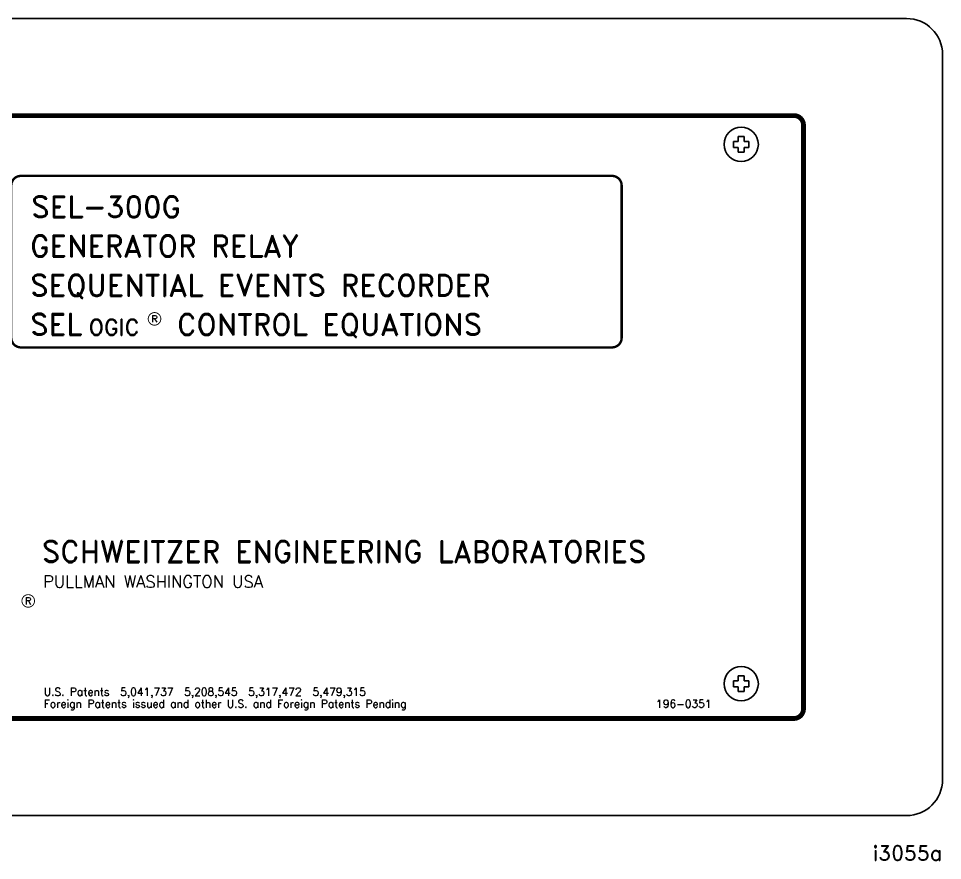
# Model space of a CAD drawing. Extents: x 1.8 to 21.6, y 5.1 to 12.1.
# Drawn here: x 13.88 to 21.59, y 5.1 to 12.13 of the extents above; entities that cross this region are included whole.
import ezdxf
from ezdxf.enums import TextEntityAlignment as Align

# ---------------------------------------------------------------- set-up
doc = ezdxf.new("R2010")
doc.units = 0
doc.header["$MEASUREMENT"] = 0
doc.layers.get('0').update_dxf_attribs({"linetype": 'CONTINUOUS'})
doc.layers.add('DWG', color=7, linetype='CONTINUOUS')
doc.styles.add('ROMAND', font='ROMAND', dxfattribs={"width": 0.875})
doc.styles.add('ROMANS', font='ROMANS')

msp = doc.modelspace()

# ---------------------------------------------------------------- linework, layer by layer
for p, q in [((21.2918, 12.1253), (2.0918, 12.1253)), ((21.5918, 5.7753), (21.5918, 11.8253)), ((2.0918, 5.4753), (21.2918, 5.4753))]:
    msp.add_line(p, q)
at = {"linetype": 'CONTINUOUS'}
for p, q in [((19.8868, 11.1404), (19.8868, 11.1003)), ((19.8868, 11.1404), (19.9368, 11.1404)), ((19.9368, 11.1404), (19.9368, 11.1003)), ((19.8467, 11.0503), (19.8467, 11.1003)), ((19.8467, 11.1003), (19.8868, 11.1003)), ((19.8467, 11.0503), (19.8868, 11.0503)), ((19.8868, 11.0503), (19.8868, 11.0102)), ((19.9368, 11.1003), (19.9769, 11.1003)), ((19.9368, 11.0503), (19.9368, 11.0102)), ((19.9368, 11.0503), (19.9769, 11.0503)), ((19.9769, 11.0503), (19.9769, 11.1003)), ((19.8868, 11.0102), (19.9368, 11.0102)), ((19.8868, 6.6404), (19.8868, 6.6003)), ((19.8868, 6.6404), (19.9368, 6.6404)), ((19.9368, 6.6404), (19.9368, 6.6003)), ((19.8467, 6.5503), (19.8467, 6.6003)), ((19.8467, 6.6003), (19.8868, 6.6003)), ((19.9368, 6.6003), (19.9769, 6.6003)), ((19.9769, 6.5503), (19.9769, 6.6003)), ((19.8467, 6.5503), (19.8868, 6.5503)), ((19.8868, 6.5503), (19.8868, 6.5102)), ((19.8868, 6.5102), (19.9368, 6.5102)), ((19.9368, 6.5503), (19.9368, 6.5102)), ((19.9368, 6.5503), (19.9769, 6.5503))]:
    msp.add_line(p, q, dxfattribs=at)
at = {"linetype": 'CONTINUOUS', "const_width": 0.04}
msp.add_lwpolyline([(20.4318, 6.3653), (20.4318, 11.2353, 0.414214), (20.3518, 11.3153), (3.0318, 11.3153, 0.414214), (2.9518, 11.2353), (2.9518, 6.3653, 0.414214), (3.0318, 6.2853), (20.3518, 6.2853, 0.414214)], format="xyb", close=True, dxfattribs=at)
for points, const_width in [([(13.9015, 10.8119), (18.8345, 10.8119, -0.414214), (18.9145, 10.7319), (18.9145, 9.4612, -0.414214), (18.8345, 9.3812), (13.9015, 9.3812, -0.414214), (13.8215, 9.4612), (13.8215, 10.7319, -0.414214)], 0.02), ([(14.9642, 9.6193, 1), (15.0692, 9.6193, 1)], 0.0075), ([(13.9104, 7.266, 1), (14.0154, 7.266, 1)], 0.0075)]:
    msp.add_lwpolyline(points, format="xyb", close=True, dxfattribs=dict(const_width=const_width))
for centre in [(19.9118, 11.0753), (19.9118, 6.5753)]:
    msp.add_circle(centre, 0.1432)
for centre, start, end in [((21.2918, 11.8253), 0, 90), ((21.2918, 5.7753), 270, 0)]:
    msp.add_arc(centre, 0.3, start, end)

# ---------------------------------------------------------------- texts
at = {"linetype": 'CONTINUOUS'}
for s, height, style, p in [('SEL-300G', 0.18, 'ROMAND', (13.9877, 10.464)), ('GENERATOR RELAY', 0.18, 'ROMAND', (13.9783, 10.1366)), ('SEQUENTIAL EVENTS RECORDER', 0.18, 'ROMAND', (13.9783, 9.8097)), ('SEL', 0.18, 'ROMAND', (13.9782, 9.4827)), ('CONTROL EQUATIONS', 0.18, 'ROMAND', (15.2042, 9.4826)), ('OGIC', 0.135, 'ROMAND', (14.4674, 9.4813)), ('SCHWEITZER ENGINEERING LABORATORIES', 0.18, 'ROMAND', (14.076, 7.588)), ('PULLMAN WASHINGTON USA', 0.1, 'ROMAND', (14.0874, 7.377)), ('196-0351', 0.065, 'ROMANS', (19.201, 6.3753))]:
    msp.add_text(s, height=height, dxfattribs=dict(at, style=style)).set_placement(p)
at = {"style": 'ROMANS'}
for p in [(15.0167, 9.6193), (13.9629, 7.266)]:
    msp.add_text('R', height=0.0575, dxfattribs=at).set_placement(p, align=Align.MIDDLE)
for s, p in [('U.S. Patents  5,041,737  5,208,545  5,317,472  5,479,315', (14.094, 6.4753)), ('Foreign Patents issued and other U.S. and Foreign Patents Pending', (14.094, 6.3753))]:
    msp.add_text(s, height=0.065, dxfattribs=at).set_placement(p)
at = {"layer": 'DWG', "style": 'ROMAND'}
msp.add_text('i3055a', height=0.125, dxfattribs=at).set_placement((21.5918, 5.1003), align=Align.RIGHT)

doc.saveas('drawing.dxf')
